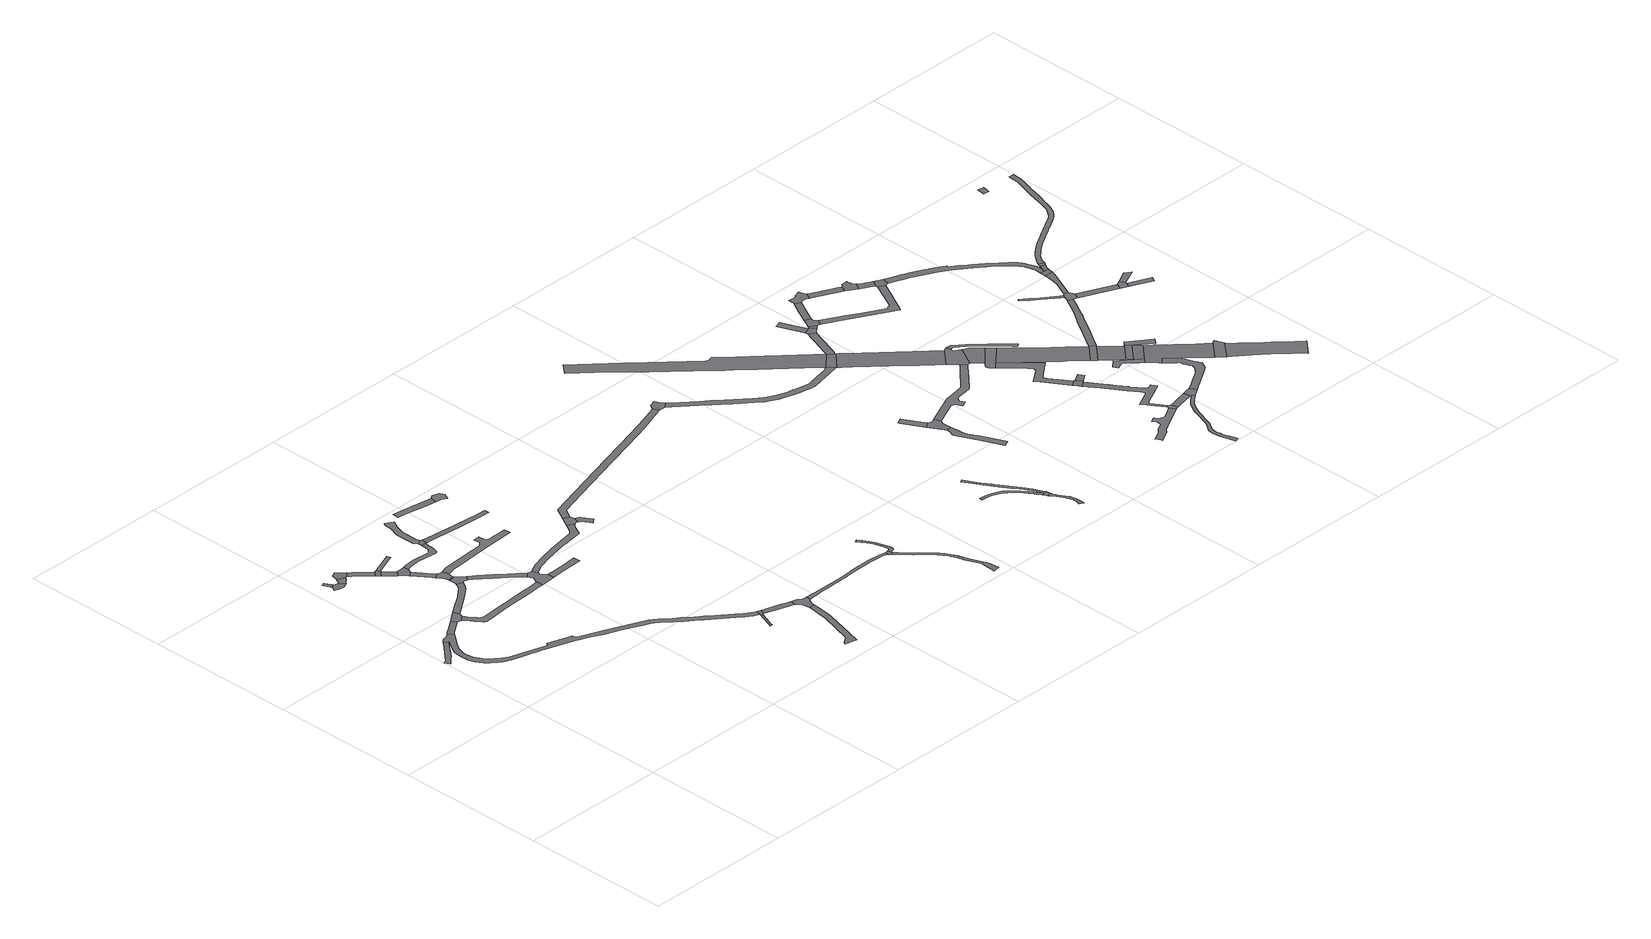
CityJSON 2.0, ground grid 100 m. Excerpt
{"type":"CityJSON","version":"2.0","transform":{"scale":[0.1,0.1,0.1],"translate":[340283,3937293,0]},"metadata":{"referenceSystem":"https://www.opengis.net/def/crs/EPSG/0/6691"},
"CityObjects":{
"road1":{"type":"Road","geometry":[{"type":"MultiSurface","lod":"1","boundaries":[[[0,1,2,3,4,5,6,7,8,9,10,11,12,13,14,15]]]}]},
"road2":{"type":"Road","geometry":[{"type":"MultiSurface","lod":"1","boundaries":[[[16,17,18,19,20,21,22,23,24,25]]]}]},
"road3":{"type":"Road","geometry":[{"type":"MultiSurface","lod":"1","boundaries":[[[26,27,28,29,30,31]]]}]},
"road4":{"type":"Road","geometry":[{"type":"MultiSurface","lod":"1","boundaries":[[[32,33,34,35,31,30,36,37,38,39,40,41,42,43,44,45]]]}]},
"road5":{"type":"Road","geometry":[{"type":"MultiSurface","lod":"1","boundaries":[[[46,47,48,49,50,51,52,21,20]]]}]},
"road6":{"type":"Road","attributes":{"RoadStructureAttribute.sectionType":"1"},"geometry":[{"type":"MultiSurface","lod":"1","boundaries":[[[53,54,55,56,57,58,59,60,61,32,45]]]}]},
"road7":{"type":"Road","geometry":[{"type":"MultiSurface","lod":"1","boundaries":[[[62,63,64,65,66,57,56,67,68,69]]]}]},
"road8":{"type":"Road","attributes":{"RoadStructureAttribute.sectionType":"1"},"geometry":[{"type":"MultiSurface","lod":"1","boundaries":[[[68,70,71,72,73,74,75,69]]]}]},
"road9":{"type":"Road","attributes":{"RoadStructureAttribute.sectionType":"1"},"geometry":[{"type":"MultiSurface","lod":"1","boundaries":[[[49,76,77,78,79,80,81,82,83,84,85,86,87,88,89,90,91,92,93,94,50]]]}]},
"road10":{"type":"Road","geometry":[{"type":"MultiSurface","lod":"1","boundaries":[[[95,73,72,96,97,98,99]]]}]},
"road11":{"type":"Road","attributes":{"RoadStructureAttribute.sectionType":"1"},"geometry":[{"type":"MultiSurface","lod":"1","boundaries":[[[100,101,102,103,97,96]]]}]},
"road12":{"type":"Road","attributes":{"RoadStructureAttribute.sectionType":"1"},"geometry":[{"type":"MultiSurface","lod":"1","boundaries":[[[104,105,106,107,108,109,110,111,112,113,114,115,116,48,47,117,118,119,120,121,122,123,124,125,126,127,128]]]}]},
"road13":{"type":"Road","attributes":{"RoadStructureAttribute.sectionType":"1"},"geometry":[{"type":"MultiSurface","lod":"1","boundaries":[[[129,130,131,132,133,134,135,136,137,138,139,140,141,142,143,144,145,146,147,148,149,150,151,152,153,154,155,156,157,158,159,160,161,162,163,164,165,166,167,168,169,170,171,172,173,174,175,176,177,178,179,180,181,182,183,184,185,186,187,188,189,190,191,192,193,194,195,196,197,198,199,200,201,202,203,204,205,206,207,208,209,210,211,212,213,214,215,216,217,218,219,220,221,222,223,16,25,224,225,226,227,228,229,0,15]]]}]},
"road14":{"type":"Road","geometry":[{"type":"MultiSurface","lod":"1","boundaries":[[[230,231,232,233,102,101,234,235,236]]]}]},
"road15":{"type":"Road","geometry":[{"type":"MultiSurface","lod":"1","boundaries":[[[98,237,238,239,240,99]]]}]},
"road16":{"type":"Road","attributes":{"RoadStructureAttribute.sectionType":"1"},"geometry":[{"type":"MultiSurface","lod":"1","boundaries":[[[241,242,243,244,245,230,236]]]}]},
"road17":{"type":"Road","geometry":[{"type":"MultiSurface","lod":"1","boundaries":[[[246,247,248,249,250,251,252,253,254,255,244,243]]]}]},
"road18":{"type":"Road","attributes":{"RoadStructureAttribute.sectionType":"1"},"geometry":[{"type":"MultiSurface","lod":"1","boundaries":[[[256,257,250,249]]]}]},
"road19":{"type":"Road","geometry":[{"type":"MultiSurface","lod":"1","boundaries":[[[258,259,257,256,260,261,262,263,85,84,264,265,266,267,268,269]]]}]},
"road20":{"type":"Road","attributes":{"RoadStructureAttribute.sectionType":"1"},"geometry":[{"type":"MultiSurface","lod":"1","boundaries":[[[270,271,272,273,274,275,276,277,278,279,280,281,282,283,284,285,286,287,232,231]]]}]},
"road21":{"type":"Road","attributes":{"RoadStructureAttribute.sectionType":"1"},"geometry":[{"type":"MultiSurface","lod":"1","boundaries":[[[288,289,290,291,292,269,268,293,294,295,296,297,298,299,300]]]}]},
"road22":{"type":"Road","geometry":[{"type":"MultiSurface","lod":"1","boundaries":[[[301,302,303,304,305,306,307,300,299,308,309,104,128]]]}]},
"road23":{"type":"Road","geometry":[{"type":"MultiSurface","lod":"1","boundaries":[[[310,311,312,313,314,315,280,279]]]}]},
"road24":{"type":"Road","attributes":{"RoadStructureAttribute.sectionType":"1"},"geometry":[{"type":"MultiSurface","lod":"1","boundaries":[[[316,317,318,319,320,321,322,315,314,323,324,325,326,327]]]}]},
"road25":{"type":"Road","geometry":[{"type":"MultiSurface","lod":"1","boundaries":[[[328,329,330,331,332,333,334,335,336,337,338,339,340,341,342,343,344,345,346,347,253,252]]]}]},
"road26":{"type":"Road","attributes":{"RoadStructureAttribute.sectionType":"1"},"geometry":[{"type":"MultiSurface","lod":"1","boundaries":[[[301,348,349,350,351,352,353,354,302]]]}]},
"road27":{"type":"Road","attributes":{"RoadStructureAttribute.sectionType":"1"},"geometry":[{"type":"MultiSurface","lod":"1","boundaries":[[[355,356,357,358,359,360,361,362,363,364,365]]]}]},
"road28":{"type":"Road","geometry":[{"type":"MultiSurface","lod":"1","boundaries":[[[364,366,367,368,369,175,174,370,365]]]}]},
"road29":{"type":"Road","attributes":{"RoadStructureAttribute.sectionType":"1"},"geometry":[{"type":"MultiSurface","lod":"1","boundaries":[[[371,372,373,374,375,376,377,378,379,312,311]]]}]},
"road30":{"type":"Road","attributes":{"RoadStructureAttribute.sectionType":"1"},"geometry":[{"type":"MultiSurface","lod":"1","boundaries":[[[380,381,382,383,384,385,386,387,388,389,390,391,392,393,394,395,396,397,398,306,305]]]}]},
"road31":{"type":"Road","attributes":{"RoadStructureAttribute.sectionType":"1"},"geometry":[{"type":"MultiSurface","lod":"1","boundaries":[[[399,400,401,402,403,404,405,406,407,408,409,410,411,412,413,414,415]]]}]},
"road32":{"type":"Road","attributes":{"RoadStructureAttribute.sectionType":"1"},"geometry":[{"type":"MultiSurface","lod":"1","boundaries":[[[416,417,418,419,420,421,422,423,424]]]}]},
"road33":{"type":"Road","attributes":{"RoadStructureAttribute.sectionType":"1"},"geometry":[{"type":"MultiSurface","lod":"1","boundaries":[[[425,426,427,428,429,430,431,432,433,434,435,368,367]]]}]},
"road34":{"type":"Road","geometry":[{"type":"MultiSurface","lod":"1","boundaries":[[[436,437,438,439,440,431,430,441,442,443,444,406,405,445,446,447,448,449]]]}]},
"road35":{"type":"Road","geometry":[{"type":"MultiSurface","lod":"1","boundaries":[[[423,450,451,452,453,454,455,456,424]]]}]},
"road36":{"type":"Road","geometry":[{"type":"MultiSurface","lod":"1","boundaries":[[[457,390,389,458,459,460,461,462,463]]]}]},
"road37":{"type":"Road","geometry":[{"type":"MultiSurface","lod":"1","boundaries":[[[464,465,466,467,468,469,470,461,460]]]}]},
"road38":{"type":"Road","attributes":{"RoadStructureAttribute.sectionType":"1"},"geometry":[{"type":"MultiSurface","lod":"1","boundaries":[[[471,472,473,474,475,476,477,478,479,480,481,482,483,484,485,486,487,488,489,490,491,492,436,449]]]}]},
"road39":{"type":"Road","geometry":[{"type":"MultiSurface","lod":"1","boundaries":[[[493,494,495,496,497,498,483,482]]]}]},
"road40":{"type":"Road","attributes":{"RoadStructureAttribute.sectionType":"1"},"geometry":[{"type":"MultiSurface","lod":"1","boundaries":[[[499,500,501,502,503,504,505,506,507,508,509,510,511,512,513,514,515,516,497,496]]]}]},
"road41":{"type":"Road","attributes":{"RoadStructureAttribute.sectionType":"1"},"geometry":[{"type":"MultiSurface","lod":"1","boundaries":[[[517,518,519,520,521,522,523,524,525,526,527,528,529,530,531,532,533,534,535,536,537,538,539,540,541,542,543,544,545,546,547,494,493]]]}]},
"road42":{"type":"Road","attributes":{"RoadStructureAttribute.sectionType":"1"},"geometry":[{"type":"MultiSurface","lod":"1","boundaries":[[[548,549,550,551,552,553,554,555,463,462,556,557,558,559,560,561,562]]]}]},
"road43":{"type":"Road","geometry":[{"type":"MultiSurface","lod":"1","boundaries":[[[563,564,565,566,567,548,562]]]}]},
"road44":{"type":"Road","attributes":{"RoadStructureAttribute.sectionType":"1"},"geometry":[{"type":"MultiSurface","lod":"1","boundaries":[[[568,569,570,571,572,573,574,575,576,577,578,579,580,581,582,583,584,585,586,587,588,589,590]]]}]},
"road45":{"type":"Road","attributes":{"RoadStructureAttribute.sectionType":"1"},"geometry":[{"type":"MultiSurface","lod":"1","boundaries":[[[591,592,593,594,595,596,597,598,599,600,601,602,603,604,605,606,607,608,609,590]]]}]},
"road46":{"type":"Road","geometry":[{"type":"MultiSurface","lod":"1","boundaries":[[[589,610,611,612,613,591,590]]]}]},
"road47":{"type":"Road","attributes":{"RoadStructureAttribute.sectionType":"1"},"geometry":[{"type":"MultiSurface","lod":"1","boundaries":[[[614,615,616,617,618,619,620,621,612,611,622,623,624,625,626,627,628,629,630,631]]]}]},
"road48":{"type":"Road","attributes":{"RoadStructureAttribute.sectionType":"1"},"geometry":[{"type":"MultiSurface","lod":"1","boundaries":[[[632,633,634,635,636,637,638,639,640,641,642,643,644,645,646,647,648,649,650,651,564,563,652,653,654,655,656,657,658,659,660,661,662,663,664,665,666,667,668,669,670,671,672,673,674,675]]]}]},
"road49":{"type":"Road","attributes":{"function":"2","RoadStructureAttribute.sectionType":"1"},"geometry":[{"type":"MultiSurface","lod":"1","boundaries":[[[676,677,678,679,680,681,682,683,684,685,686,687,688,689,690,691,692,693,694,695,696,697,698,699,700,701,702,703,704,705]]]}]},
"road50":{"type":"Road","attributes":{"RoadStructureAttribute.sectionType":"1"},"geometry":[{"type":"MultiSurface","lod":"1","boundaries":[[[706,707,708,709,710,711]]]}]},
"road51":{"type":"Road","geometry":[{"type":"MultiSurface","lod":"1","boundaries":[[[712,713,714,706,711,715,716,717,718,719,720]]]}]},
"road52":{"type":"Road","attributes":{"RoadStructureAttribute.sectionType":"1"},"geometry":[{"type":"MultiSurface","lod":"1","boundaries":[[[721,722,723,724,725,726,727,728,729,730,731,732,733,734,735,736,717,716]]]}]},
"road53":{"type":"Road","geometry":[{"type":"MultiSurface","lod":"1","boundaries":[[[675,674,737,738,739,740,676,705]]]}]},
"road54":{"type":"Road","attributes":{"RoadStructureAttribute.sectionType":"1"},"geometry":[{"type":"MultiSurface","lod":"1","boundaries":[[[719,741,742,743,744,745,746,747,748,749,750,751,752,753,754,755,756,757,758,759,720]]]}]},
"road55":{"type":"Road","attributes":{"RoadStructureAttribute.sectionType":"1"},"geometry":[{"type":"MultiSurface","lod":"1","boundaries":[[[739,760,761,762,763,764,765,766,767,768,769,770,740]]]}]},
"road56":{"type":"Road","attributes":{"function":"2","RoadStructureAttribute.sectionType":"1"},"geometry":[{"type":"MultiSurface","lod":"1","boundaries":[[[771,772,773,774,775,776,738,737,777,778,779,780,781,782,783,784,785,786,787,788]]]}]},
"road57":{"type":"Road","geometry":[{"type":"MultiSurface","lod":"1","boundaries":[[[789,790,791,792,793,794]]]}]},
"road58":{"type":"Road","geometry":[{"type":"MultiSurface","lod":"1","boundaries":[[[795,765,764,796,797,798,799,794,793]]]}]},
"road59":{"type":"Road","attributes":{"RoadStructureAttribute.sectionType":"1"},"geometry":[{"type":"MultiSurface","lod":"1","boundaries":[[[800,798,797,801,802]]]}]},
"road60":{"type":"Road","geometry":[{"type":"MultiSurface","lod":"1","boundaries":[[[803,804,805,806,807,808,809,810,811,812,813,814,815,816,817,818,819,820,821,822,823,824]]]}]},
"road61":{"type":"Road","geometry":[{"type":"MultiSurface","lod":"1","boundaries":[[[825,826,827,828,829,830,831,832,800,802,833,834,835]]]}]},
"road62":{"type":"Road","geometry":[{"type":"MultiSurface","lod":"1","boundaries":[[[836,837,788,787,838,839,840,841,842,753,752,843,844,845,846,847,848,849,850,851]]]}]},
"road63":{"type":"Road","attributes":{"RoadStructureAttribute.sectionType":"1"},"geometry":[{"type":"MultiSurface","lod":"1","boundaries":[[[852,853,854,855,831,830]]]}]},
"road64":{"type":"Road","attributes":{"RoadStructureAttribute.sectionType":"1"},"geometry":[{"type":"MultiSurface","lod":"1","boundaries":[[[856,857,858,859,860,861,862,863,864,865,866,867,868,869,870,871,872,873,874,875,876]]]}]},
"road65":{"type":"Road","attributes":{"function":"2","RoadStructureAttribute.sectionType":"1"},"geometry":[{"type":"MultiSurface","lod":"1","boundaries":[[[877,878,879,880,881,882,847,846]]]}]},
"road66":{"type":"Road","geometry":[{"type":"MultiSurface","lod":"1","boundaries":[[[883,884,885,867,866,886,887,888]]]}]},
"road67":{"type":"Road","geometry":[{"type":"MultiSurface","lod":"1","boundaries":[[[875,889,878,877,890,891,892,893,876]]]}]},
"road68":{"type":"Road","attributes":{"RoadStructureAttribute.sectionType":"1"},"geometry":[{"type":"MultiSurface","lod":"1","boundaries":[[[894,895,896,897,898,899,900,901,902,903,904,905,906,907,908,909,910,911,912,913,914,915,916,917,918,919,920,921,922,923,924,925,926,927,928,929,930,931,932,933,934]]]}]},
"road69":{"type":"Road","geometry":[{"type":"MultiSurface","lod":"1","boundaries":[[[823,935,936,937,938,939,940,941,942,824]]]}]},
"road70":{"type":"Road","geometry":[{"type":"MultiSurface","lod":"1","boundaries":[[[883,943,944,884]]]}]},
"road71":{"type":"Road","attributes":{"RoadStructureAttribute.sectionType":"1"},"geometry":[{"type":"MultiSurface","lod":"1","boundaries":[[[887,945,946,947,948,949,950,951,952,953,954,955,956,957,940,939,958,959,960,961,962,963,964,965,966,967,968,969,970,971,972,973,974,975,976,888]]]}]},
"road72":{"type":"Road","geometry":[{"type":"MultiSurface","lod":"1","boundaries":[[[977,978,979,980,981,982,983,984,985,986,854,853,987,988,989,990,991,992,993,994,995,996,997]]]}]},
"road73":{"type":"Road","attributes":{"RoadStructureAttribute.sectionType":"1"},"geometry":[{"type":"MultiSurface","lod":"1","boundaries":[[[998,999,1000,1001,1002,1003,1004,1005,1006,1007,1008,1009,1010,1011,1012,1013,1014,1015,836,851]]]}]},
"road74":{"type":"Road","attributes":{"RoadStructureAttribute.sectionType":"1"},"geometry":[{"type":"MultiSurface","lod":"1","boundaries":[[[936,1016,1017,1018,1019,1020,937]]]}]},
"road75":{"type":"Road","attributes":{"RoadStructureAttribute.sectionType":"1"},"geometry":[{"type":"MultiSurface","lod":"1","boundaries":[[[834,1021,1022,1023,1024,1025,1026,1027,1028,1029,1030,1031,835]]]}]},
"road76":{"type":"Road","attributes":{"function":"2","RoadStructureAttribute.sectionType":"1"},"geometry":[{"type":"MultiSurface","lod":"1","boundaries":[[[875,1032,1033,1034,1035,1036,1037,1038,1039,1040,1041,1042,1043,1044,1045,1046,1047,889]]]}]},
"road77":{"type":"Road","attributes":{"RoadStructureAttribute.sectionType":"1"},"geometry":[{"type":"MultiSurface","lod":"1","boundaries":[[[1048,1049,1050,994,993,1051,1052,1053,1054,1055]]]}]},
"road78":{"type":"Road","geometry":[{"type":"MultiSurface","lod":"1","boundaries":[[[913,1056,1057,1058,1059,1060,1061,1018,1017,1062,1063,914]]]}]},
"road79":{"type":"Road","geometry":[{"type":"MultiSurface","lod":"1","boundaries":[[[1054,1064,1065,1066,1067,1068,1069,1070,1071,1072,1073,1074,1075,1055]]]}]},
"road80":{"type":"Road","geometry":[{"type":"MultiSurface","lod":"1","boundaries":[[[1076,1040,1039,1077,1078,1079]]]}]},
"road81":{"type":"Road","attributes":{"RoadStructureAttribute.sectionType":"1"},"geometry":[{"type":"MultiSurface","lod":"1","boundaries":[[[1080,1081,1082,1083,1084,1085,1086,1087,1088,1089,1090]]]}]},
"road82":{"type":"Road","attributes":{"RoadStructureAttribute.sectionType":"1"},"geometry":[{"type":"MultiSurface","lod":"1","boundaries":[[[1065,1091,1092,1093,1094,1095,1096,1066]]]}]},
"road83":{"type":"Road","attributes":{"function":"2","RoadStructureAttribute.sectionType":"1"},"geometry":[{"type":"MultiSurface","lod":"1","boundaries":[[[1097,1098,1099,1078,1077,1100,1101]]]}]},
"road84":{"type":"Road","geometry":[{"type":"MultiSurface","lod":"1","boundaries":[[[1102,1103,1104,1105,1106,1107,1108,1109,1110,1111,1112,1113,1114,1115,1060,1059,1116,1117,1118,1119,1120,1121,1122,1123,1124,1125,1126,1127,1128,1129,1130,1131,1132,1133,1134]]]}]},
"road85":{"type":"Road","geometry":[{"type":"MultiSurface","lod":"1","boundaries":[[[1135,1136,1094,1093,1026,1025,1137,1138]]]}]},
"road86":{"type":"Road","geometry":[{"type":"MultiSurface","lod":"1","boundaries":[[[1139,1140,1141,1142,1097,1101]]]}]},
"road87":{"type":"Road","attributes":{"RoadStructureAttribute.sectionType":"1"},"geometry":[{"type":"MultiSurface","lod":"1","boundaries":[[[1143,1144,1140,1139,1145,1146,1090]]]}]},
"road88":{"type":"Road","geometry":[{"type":"MultiSurface","lod":"1","boundaries":[[[1147,1148,1149,1150,1151,1152,1153,1154,1155,1142,1141]]]}]},
"road89":{"type":"Road","attributes":{"function":"2","RoadStructureAttribute.sectionType":"1"},"geometry":[{"type":"MultiSurface","lod":"1","boundaries":[[[1133,1156,1157,1158,1159,1160,1161,1162,1163,1164,1165,1166,1167,1168,1169,1143,1090,1089,1170,1171,1134]]]}]},
"road90":{"type":"Road","attributes":{"RoadStructureAttribute.sectionType":"1"},"geometry":[{"type":"MultiSurface","lod":"1","boundaries":[[[1172,1173,1174,1175,1176,1177,1178,1179,1180,1076,1079,1181,1182,1183,1184,1185,1186,1187,1188,1189,1190]]]}]},
"road91":{"type":"Road","geometry":[{"type":"MultiSurface","lod":"1","boundaries":[[[1191,1192,1164,1163,1193,1194,1195,1196,1197]]]}]},
"road92":{"type":"Road","attributes":{"RoadStructureAttribute.sectionType":"1"},"geometry":[{"type":"MultiSurface","lod":"1","boundaries":[[[1198,1199,1200,1201,1202,1203,1204,1205,1206,1207]]]}]},
"road93":{"type":"Road","attributes":{"RoadStructureAttribute.sectionType":"1"},"geometry":[{"type":"MultiSurface","lod":"1","boundaries":[[[1208,1209,1210,1211,1212,1213,1214,1215,1216,1217,1218,1219,1220,1221,1222,1223,1224,1225,1226,1227,1228,1229,1230,1231,1138,1137,1232,1233,1234,1235,1236,1237,1238,1239,1240,1241,1242,1243,1244,1245,1246,1247,1248,1249,1250,1251,1252,1253,1254,1255]]]}]},
"road94":{"type":"Road","geometry":[{"type":"MultiSurface","lod":"1","boundaries":[[[1206,1256,1257,1258,1259,1190,1189,1260,1261,1262,1263,1264,1265,1266,1267,1268,1207]]]}]},
"road95":{"type":"Road","attributes":{"function":"2","RoadStructureAttribute.sectionType":"1"},"geometry":[{"type":"MultiSurface","lod":"1","boundaries":[[[1269,1270,1271,1272,1273,1274,1275,1276,1277,1278,1279,1280,1281,1282,1283,1284,1285,1286,1194,1193]]]}]},
"road96":{"type":"Road","attributes":{"RoadStructureAttribute.sectionType":"1"},"geometry":[{"type":"MultiSurface","lod":"1","boundaries":[[[1287,1288,1289,1290,1291,1265,1264,1292,1293,1294,1295,1296,1297]]]}]},
"road97":{"type":"Road","attributes":{"RoadStructureAttribute.sectionType":"1"},"geometry":[{"type":"MultiSurface","lod":"1","boundaries":[[[1298,1263,1262,1299,1300,1301,1302]]]}]},
"road98":{"type":"Road","geometry":[{"type":"MultiSurface","lod":"1","boundaries":[[[1296,1303,1255,1254,1304,1297]]]}]},
"road99":{"type":"Road","attributes":{"RoadStructureAttribute.sectionType":"1"},"geometry":[{"type":"MultiSurface","lod":"1","boundaries":[[[1305,1306,1307,1308,1309,1310,1255,1303]]]}]},
"road100":{"type":"Road","geometry":[{"type":"MultiSurface","lod":"1","boundaries":[[[1311,1312,1313,1308,1307,1314,1315]]]}]},
"road101":{"type":"Road","geometry":[{"type":"MultiSurface","lod":"1","boundaries":[[[1316,1317,1318,1302,1301,1319]]]}]},
"road102":{"type":"Road","attributes":{"RoadStructureAttribute.sectionType":"1"},"geometry":[{"type":"MultiSurface","lod":"1","boundaries":[[[1319,1320,1321,1316]]]}]},
"road103":{"type":"Road","attributes":{"RoadStructureAttribute.sectionType":"1"},"geometry":[{"type":"MultiSurface","lod":"1","boundaries":[[[1322,1323,1318,1317]]]}]},
"road104":{"type":"Road","attributes":{"RoadStructureAttribute.sectionType":"1"},"geometry":[{"type":"MultiSurface","lod":"1","boundaries":[[[1324,1325,1326,1327,1328,1329,1330,1331,1332,1333,1334,1335,1336,1337,1338,1339,1340,1341,1342,1343,1344,1345,1346,1347,1348,1349,1350,1351,1312,1311,1352,1353,1354,1355,1356,1357,1358,1359,1360,1361,1362,1363,1364,1365,1366,1367,1368,1369,1370,1371,1372,1373,1374,1375,1376,1377,1378,1379,1380]]]}]},
"road105":{"type":"Road","geometry":[{"type":"MultiSurface","lod":"1","boundaries":[[[1381,1382,1383,1384]]]}]}
},
"vertices":[
[155,1824,0],[126,1790,0],[80,1740,0],[62,1720,0],[59,1717,0],[57,1715,0],[24,1680,0],[5,1671,0],[23,1638,0],[44,1657,0],[59,1671,0],[61,1673,0],[81,1691,0],[101,1712,0],[149,1770,0],[176,1802,0],
[264,1840,0],[275,1851,0],[285,1858,0],[307,1874,0],[369,1917,0],[346,1950,0],[286,1908,0],[285,1907,0],[249,1882,0],[237,1872,0],
[149,2716,0],[130,2755,0],[107,2745,0],[127,2702,0],[133,2690,0],[155,2707,0],
[186,2693,0],[168,2696,0],[164,2698,0],[159,2701,0],[133,2688,0],[132,2687,0],[131,2687,0],[119,2660,0],[143,2649,0],[168,2643,0],[180,2643,0],[181,2643,0],[198,2648,0],[211,2658,0],
[388,1914,0],[397,1913,0],[431,1940,0],[440,1966,0],[421,2004,0],[373,1969,0],[362,1961,0],
[215,2660,0],[228,2673,0],[239,2683,0],[263,2709,0],[208,2729,0],[207,2727,0],[201,2711,0],[199,2707,0],[190,2695,0],
[268,2767,0],[251,2785,0],[250,2787,0],[218,2767,0],[219,2760,0],[268,2711,0],[273,2710,0],[300,2739,0],
[294,2690,0],[374,2610,0],[389,2595,0],[419,2626,0],[403,2640,0],[324,2716,0],
[488,2002,0],[583,2068,0],[588,2071,0],[629,2103,0],[631,2104,0],[654,2125,0],[673,2147,0],[684,2168,0],[695,2183,0],[652,2197,0],[647,2184,0],[640,2170,0],[625,2153,0],[606,2136,0],[605,2135,0],[565,2103,0],[548,2092,0],[486,2050,0],[465,2035,0],
[424,2626,0],[413,2571,0],[447,2604,0],[447,2608,0],[438,2632,0],
[417,2567,0],[482,2504,0],[512,2535,0],[452,2596,0],
[989,1878,0],[952,1875,0],[897,1871,0],[873,1869,0],[801,1865,0],[724,1859,0],[714,1858,0],[674,1856,0],[565,1847,0],[521,1844,0],[492,1853,0],[480,1869,0],[448,1914,0],[413,1890,0],[444,1846,0],[470,1808,0],[478,1803,0],[492,1798,0],[568,1804,0],[677,1814,0],[727,1817,0],[876,1826,0],[955,1832,0],[976,1833,0],[992,1834,0],
[188,1811,0],[189,1810,0],[163,1773,0],[135,1727,0],[125,1702,0],[120,1678,0],[118,1641,0],[121,1598,0],[128,1571,0],[137,1549,0],[148,1528,0],[164,1506,0],[188,1481,0],[206,1466,0],[221,1452,0],[240,1440,0],[247,1436,0],[273,1424,0],[274,1424,0],[296,1413,0],[395,1383,0],[485,1358,0],[541,1343,0],[552,1340,0],[692,1292,0],[728,1277,0],[761,1262,0],[785,1252,0],[862,1215,0],[973,1170,0],[1056,1134,0],[1083,1122,0],[1129,1100,0],[1147,1088,0],[1172,1070,0],[1235,1017,0],[1270,986,0],[1281,977,0],[1327,938,0],[1368,903,0],[1457,836,0],[1516,789,0],[1556,758,0],[1598,730,0],[1621,718,0],[1633,713,0],[1646,749,0],[1636,753,0],[1617,763,0],[1579,788,0],[1540,819,0],[1481,865,0],[1416,918,0],[1399,932,0],[1356,967,0],[1317,1000,0],[1297,1017,0],[1258,1047,0],[1196,1099,0],[1169,1119,0],[1148,1133,0],[1099,1157,0],[988,1205,0],[876,1250,0],[759,1297,0],[748,1301,0],[729,1310,0],[725,1314,0],[723,1318,0],[722,1331,0],[719,1335,0],[709,1339,0],[561,1385,0],[554,1370,0],[531,1377,0],[405,1416,0],[331,1439,0],[309,1446,0],[291,1455,0],[282,1461,0],[275,1465,0],[274,1466,0],[238,1493,0],[224,1504,0],[211,1518,0],[200,1529,0],[190,1546,0],[168,1583,0],[164,1596,0],[155,1643,0],[157,1665,0],[162,1689,0],[173,1716,0],[204,1762,0],[222,1785,0],[217,1855,0],[210,1852,0],[199,1849,0],[183,1847,0],[174,1844,0],[169,1840,0],
[562,2478,0],[575,2506,0],[570,2541,0],[516,2534,0],[489,2498,0],[507,2480,0],[530,2452,0],
[466,2616,0],[593,2667,0],[584,2690,0],[457,2639,0],
[533,2448,0],[607,2347,0],[619,2331,0],[652,2355,0],[639,2371,0],
[630,2315,0],[641,2295,0],[649,2278,0],[654,2259,0],[693,2267,0],[698,2298,0],[701,2301,0],[688,2344,0],[676,2345,0],[663,2348,0],
[655,2253,0],[695,2261,0],
[721,2237,0],[701,2254,0],[656,2245,0],[657,2229,0],[655,2214,0],[652,2199,0],[702,2188,0],[708,2189,0],[714,2188,0],[721,2186,0],[729,2182,0],[753,2212,0],
[597,2512,0],[659,2521,0],[673,2521,0],[785,2511,0],[811,2509,0],[819,2514,0],[825,2528,0],[834,2561,0],[838,2612,0],[840,2621,0],[808,2623,0],[804,2569,0],[802,2564,0],[782,2543,0],[778,2541,0],[675,2551,0],[658,2551,0],[593,2544,0],
[979,2024,0],[899,2090,0],[890,2097,0],[874,2112,0],[802,2173,0],[778,2144,0],[795,2130,0],[844,2088,0],[845,2087,0],[875,2061,0],[953,1996,0],[990,1956,0],[1019,1982,0],
[1094,1841,0],[1091,1887,0],[1063,1929,0],[1068,1940,0],[1069,1941,0],[1050,1975,0],[1019,1981,0],[1010,1923,0],[990,1881,0],
[843,2623,0],[849,2623,0],[853,2662,0],[847,2666,0],[846,2667,0],[810,2651,0],
[823,2935,0],[816,2923,0],[815,2873,0],[789,2811,0],[787,2805,0],[790,2708,0],[790,2676,0],[835,2692,0],[832,2797,0],[855,2863,0],[878,2911,0],[828,2942,0],
[748,2316,0],[759,2317,0],[790,2320,0],[890,2328,0],[977,2336,0],[1144,2346,0],[1152,2347,0],[1261,2353,0],[1258,2398,0],[1209,2395,0],[1141,2391,0],[1127,2391,0],[1103,2409,0],[1100,2450,0],[1062,2446,0],[1065,2406,0],[1043,2385,0],[974,2381,0],[754,2362,0],[739,2360,0],
[1100,1842,0],[1152,1845,0],[1323,1856,0],[1320,1899,0],[1267,1896,0],[1242,1894,0],[1150,1888,0],
[1619,666,0],[1598,612,0],[1597,608,0],[1590,587,0],[1596,585,0],[1602,583,0],[1608,604,0],[1614,618,0],[1644,697,0],[1647,703,0],[1635,706,0],
[1651,705,0],[1656,705,0],[1669,741,0],[1658,744,0],[1635,710,0],
[886,2623,0],[1106,2601,0],[1274,2588,0],[1327,2586,0],[1329,2621,0],[1276,2623,0],[1109,2636,0],[1044,2642,0],[890,2658,0],
[1125,1974,0],[1222,2003,0],[1315,2023,0],[1369,2034,0],[1397,2039,0],[1530,2059,0],[1552,2099,0],[1564,2126,0],[1575,2137,0],[1587,2146,0],[1542,2171,0],[1512,2118,0],[1506,2109,0],[1496,2102,0],[1487,2097,0],[1400,2080,0],[1307,2062,0],[1212,2041,0],[1109,2011,0],
[1825,122,0],[1868,276,0],[1885,336,0],[1905,407,0],[1912,447,0],[1921,514,0],[1924,557,0],[1886,557,0],[1883,518,0],[1873,452,0],[1867,415,0],[1831,286,0],[1804,192,0],[1801,187,0],[1770,166,0],[1757,155,0],[1750,143,0],
[993,2964,0],[990,2964,0],[932,2971,0],[928,2925,0],[977,2921,0],[1013,2915,0],[1121,2897,0],[1198,2885,0],[1205,2929,0],
[1687,694,0],[1748,674,0],[1797,658,0],[1811,653,0],[1828,647,0],[1849,639,0],[1860,678,0],[1840,683,0],[1809,694,0],[1801,697,0],[1699,730,0],
[1953,646,0],[1935,647,0],[1924,649,0],[1898,666,0],[1877,673,0],[1865,625,0],[1876,611,0],[1883,595,0],[1884,579,0],[1926,579,0],[1931,593,0],[1936,602,0],[1942,610,0],[1951,615,0],
[1215,2882,0],[1237,2878,0],[1271,2862,0],[1291,2902,0],[1276,2929,0],[1278,2934,0],[1232,2947,0],
[1568,2217,0],[1598,2151,0],[1607,2150,0],[1613,2148,0],[1626,2189,0],[1618,2217,0],[1579,2238,0],
[1614,2148,0],[1623,2141,0],[1633,2131,0],[1666,2077,0],[1699,2105,0],[1658,2170,0],[1650,2176,0],
[2062,623,0],[2109,624,0],[2243,627,0],[2267,627,0],[2277,628,0],[2291,629,0],[2342,633,0],[2478,635,0],[2565,631,0],[2579,629,0],[2591,624,0],[2607,614,0],[2605,644,0],[2585,648,0],[2566,651,0],[2478,655,0],[2341,653,0],[2289,649,0],[2266,647,0],[2243,647,0],[2061,643,0],[2007,644,0],
[2620,602,0],[2634,617,0],[2633,620,0],[2635,623,0],[2629,647,0],[2625,646,0],
[2661,631,0],[2666,636,0],[2671,648,0],[2671,661,0],[2664,695,0],[2642,763,0],[2626,796,0],[2609,829,0],[2588,858,0],[2572,847,0],[2592,818,0],[2608,788,0],[2624,755,0],[2645,690,0],[2651,661,0],[2650,657,0],[2647,652,0],[2641,650,0],
[2640,582,0],[2703,509,0],[2762,452,0],[2798,409,0],[2800,406,0],[2819,380,0],[2835,352,0],[2841,341,0],[2854,314,0],[2863,278,0],[2868,262,0],[2872,249,0],[2897,193,0],[2909,165,0],[2910,151,0],[2902,57,0],[2949,64,0],[2940,129,0],[2936,152,0],[2929,170,0],[2891,256,0],[2887,268,0],[2873,321,0],[2853,362,0],[2836,391,0],[2816,419,0],[2808,428,0],[2803,434,0],[2776,466,0],[2717,523,0],[2654,595,0],
[2774,2666,0],[2649,2621,0],[2591,2603,0],[2380,2541,0],[2200,2488,0],[1824,2378,0],[1623,2318,0],[1597,2271,0],[1653,2280,0],[1837,2335,0],[2213,2445,0],[2398,2499,0],[2602,2559,0],[2655,2580,0],[2792,2625,0],
[2834,2625,0],[2869,2654,0],[2848,2673,0],[2835,2713,0],[2791,2698,0],
[3674,452,0],[3649,494,0],[3617,536,0],[3595,560,0],[3565,589,0],[3544,606,0],[3506,626,0],[3476,637,0],[3445,641,0],[3397,647,0],[3395,627,0],[3443,622,0],[3471,617,0],[3498,607,0],[3533,590,0],[3552,574,0],[3581,546,0],[3602,523,0],[3632,483,0],[3641,469,0],[3657,442,0],[3675,410,0],[3696,421,0],
[3712,427,0],[3706,444,0],[3682,498,0],[3648,558,0],[3621,599,0],[3592,644,0],[3560,694,0],[3554,704,0],[3519,760,0],[3499,795,0],[3466,856,0],[3447,848,0],[3482,785,0],[3502,750,0],[3537,693,0],[3575,633,0],[3604,588,0],[3631,547,0],[3665,489,0],
[3686,390,0],[3690,383,0],[3719,399,0],[3715,420,0],
[3781,218,0],[3780,239,0],[3777,260,0],[3771,288,0],[3758,314,0],[3735,351,0],[3729,361,0],[3725,370,0],[3696,372,0],[3719,340,0],[3740,304,0],[3752,282,0],[3758,256,0],[3760,237,0],[3761,220,0],[3756,205,0],[3750,193,0],[3779,178,0],
[3769,2239,0],[3757,2234,0],[3704,2221,0],[3690,2219,0],[3594,2198,0],[3586,2198,0],[3579,2199,0],[3489,2216,0],[3484,2217,0],[3444,2226,0],[3400,2240,0],[3364,2252,0],[3350,2258,0],[3325,2272,0],[3304,2285,0],[3255,2322,0],[3129,2431,0],[3069,2482,0],[3020,2524,0],[2892,2632,0],[2862,2599,0],[2982,2497,0],[3040,2448,0],[3122,2378,0],[3132,2369,0],[3198,2312,0],[3227,2288,0],[3278,2248,0],[3302,2234,0],[3330,2217,0],[3348,2210,0],[3386,2197,0],[3432,2183,0],[3480,2172,0],[3549,2159,0],[3569,2155,0],[3584,2153,0],[3600,2154,0],[3714,2178,0],[3745,2185,0],[3768,2190,0],[3813,2201,0],[3820,2203,0],[3780,2248,0],
[3882,2342,0],[3831,2392,0],[3699,2514,0],[3631,2579,0],[3624,2585,0],[3588,2619,0],[3562,2643,0],[3504,2696,0],[3400,2794,0],[3397,2794,0],[3367,2786,0],[3363,2787,0],[3353,2795,0],[3283,2860,0],[3274,2869,0],[3109,3023,0],[3009,3118,0],[2879,3240,0],[2753,3359,0],[2692,3290,0],[2816,3173,0],[2945,3051,0],[3043,2950,0],[3211,2785,0],[3224,2772,0],[3357,2645,0],[3392,2612,0],[3492,2520,0],[3690,2333,0],[3780,2249,0],
[3761,1418,0],[3692,1546,0],[3685,1559,0],[3645,1538,0],[3651,1526,0],[3725,1390,0],
[3794,1406,0],[3787,1406,0],[3765,1414,0],[3782,1294,0],[3787,1286,0],[3825,1289,0],[3821,1350,0],[3835,1376,0],[3816,1417,0],
[3788,1271,0],[3784,1252,0],[3777,1236,0],[3774,1225,0],[3776,1214,0],[3842,1066,0],[3903,930,0],[3944,948,0],[3893,1059,0],[3865,1119,0],[3863,1123,0],[3840,1172,0],[3833,1188,0],[3829,1211,0],[3829,1228,0],[3828,1243,0],
[3824,2202,0],[3924,2304,0],[3922,2310,0],[3884,2341,0],
[3990,1447,0],[4015,1437,0],[4034,1396,0],[4075,1414,0],[4059,1447,0],[4073,1472,0],[4094,1478,0],[4186,1493,0],[4203,1507,0],[4319,1626,0],[4348,1656,0],[4367,1674,0],[4335,1706,0],[4287,1658,0],[4175,1545,0],[4167,1539,0],[4087,1522,0],[4025,1513,0],[4014,1508,0],
[3929,2324,0],[3943,2355,0],[3980,2463,0],[4001,2527,0],[4006,2537,0],[3965,2568,0],[3962,2559,0],[3958,2552,0],[3954,2542,0],[3933,2479,0],[3896,2373,0],
[4373,1884,0],[4320,1936,0],[4178,2067,0],[4040,2200,0],[3983,2253,0],[3941,2292,0],[3845,2183,0],[3876,2155,0],[3883,2149,0],[3891,2141,0],[4047,1996,0],[4065,1979,0],[4172,1871,0],[4203,1844,0],[4213,1834,0],[4234,1815,0],[4282,1770,0],[4380,1877,0],
[3992,2638,0],[3939,2769,0],[3895,2754,0],[3941,2638,0],[3962,2586,0],[4006,2604,0],
[3963,2585,0],[4012,2546,0],[4041,2568,0],[4012,2604,0],[4010,2603,0],
[4019,2617,0],[4061,2584,0],[4070,2590,0],
[4813,506,0],[4759,476,0],[4736,482,0],[4728,484,0],[4708,514,0],[4672,495,0],[4689,468,0],[4682,436,0],[4633,409,0],[4616,387,0],[4551,353,0],[4569,318,0],[4571,313,0],[4646,352,0],[4663,374,0],[4699,394,0],[4708,399,0],[4771,434,0],[4823,461,0],[4833,467,0],[4864,484,0],[4844,524,0],
[4104,2628,0],[4095,2636,0],[4095,2637,0],[4092,2641,0],[4091,2649,0],[4092,2662,0],[4054,2682,0],[4030,2637,0],[4080,2589,0],[4088,2587,0],[4110,2625,0],
[4409,1889,0],[4401,1886,0],[4295,1758,0],[4315,1738,0],[4324,1727,0],[4334,1715,0],[4336,1711,0],[4368,1675,0],[4373,1678,0],[4379,1679,0],[4385,1678,0],[4463,1814,0],[4416,1841,0],[4414,1844,0],[4415,1852,0],[4420,1859,0],
[4133,2744,0],[4177,2823,0],[4139,2843,0],[4095,2764,0],
[4506,1482,0],[4584,1398,0],[4595,1385,0],[4600,1376,0],[4601,1363,0],[4597,1354,0],[4586,1343,0],[4505,1282,0],[4528,1248,0],[4542,1224,0],[4629,1092,0],[4666,1116,0],[4580,1248,0],[4573,1261,0],[4572,1268,0],[4575,1276,0],[4695,1369,0],[4617,1447,0],[4543,1521,0],[4495,1573,0],[4456,1537,0],
[4449,1620,0],[4566,1729,0],[4545,1752,0],[4508,1788,0],[4499,1795,0],[4480,1805,0],
[4707,1077,0],[4679,1115,0],[4672,1115,0],[4638,1077,0],[4659,1044,0],[4697,1069,0],
[4611,1682,0],[4427,1590,0],[4424,1582,0],[4424,1574,0],[4430,1565,0],
[4885,11,0],[4876,44,0],[4856,108,0],[4853,128,0],[4850,145,0],[4850,159,0],[4854,179,0],[4857,189,0],[4878,227,0],[4888,242,0],[4897,264,0],[4930,359,0],[4936,379,0],[4943,394,0],[4951,410,0],[4963,430,0],[4978,450,0],[4996,468,0],[5023,490,0],[5043,506,0],[5031,521,0],[5010,506,0],[4982,483,0],[4963,463,0],[4946,441,0],[4933,420,0],[4925,403,0],[4919,390,0],[4918,386,0],[4911,365,0],[4879,268,0],[4871,252,0],[4860,234,0],[4835,201,0],[4829,186,0],[4825,161,0],[4825,144,0],[4828,125,0],[4831,102,0],[4850,37,0],[4857,4,0],
[4874,488,0],[4886,491,0],[4875,535,0],[4865,538,0],[4857,545,0],[4841,539,0],[4846,529,0],[4846,526,0],
[4755,1112,0],[4735,1147,0],
[4721,952,0],[4766,884,0],[4809,819,0],[4812,814,0],[4851,756,0],[4861,741,0],[4863,734,0],[4862,728,0],[4857,723,0],[4832,710,0],[4755,672,0],[4780,635,0],[4792,615,0],[4830,590,0],[4801,638,0],[4798,643,0],[4800,648,0],[4805,651,0],[4808,653,0],[4968,732,0],[4946,768,0],[4925,759,0],[4918,758,0],[4913,759,0],[4906,762,0],[4897,772,0],[4872,807,0],[4846,844,0],[4844,847,0],[4804,909,0],[4780,944,0],[4759,978,0],
[4205,2900,0],[4204,2895,0],[4201,2891,0],[4193,2888,0],[4176,2889,0],[4152,2890,0],[4144,2891,0],[4141,2861,0],[4145,2858,0],[4145,2855,0],[4184,2828,0],[4191,2832,0],[4200,2833,0],[4211,2832,0],[4214,2832,0],[4223,2830,0],[4243,2821,0],[4262,2864,0],[4259,2868,0],[4251,2896,0],[4247,2911,0],
[4431,1863,0],[4440,1863,0],[4448,1861,0],[4473,1840,0],[4504,1816,0],[4595,1728,0],[4690,1623,0],[4709,1603,0],[4728,1620,0],[4713,1636,0],[4657,1693,0],[4609,1742,0],[4517,1831,0],[4486,1856,0],[4459,1880,0],[4447,1889,0],[4431,1893,0],[4416,1892,0],
[4903,496,0],[5018,523,0],[5014,568,0],[4926,547,0],[4889,538,0],
[4229,2511,0],[4306,2470,0],[4516,2357,0],[4524,2371,0],[4644,2597,0],[4602,2621,0],[4509,2436,0],[4486,2428,0],[4476,2424,0],[4330,2503,0],[4259,2542,0],
[4510,1559,0],[4608,1465,0],[4702,1375,0],[4775,1307,0],[4792,1290,0],[4874,1214,0],[4880,1209,0],[4890,1199,0],[4990,1306,0],[4973,1319,0],[4963,1329,0],[4894,1398,0],[4834,1455,0],[4805,1482,0],[4714,1574,0],[4622,1670,0],
[4441,2780,0],[4405,2796,0],[4282,2852,0],[4262,2812,0],[4387,2755,0],[4415,2740,0],[4437,2728,0],[4460,2772,0],
[5051,512,0],[5057,516,0],[5071,525,0],[5097,542,0],[5072,581,0],[5047,575,0],[5028,523,0],[5030,523,0],
[4476,2708,0],[4512,2687,0],[4538,2733,0],[4532,2740,0],[4525,2750,0],[4522,2765,0],[4520,2778,0],[4519,2789,0],[4474,2784,0],[4472,2777,0],[4469,2773,0],[4465,2771,0],
[4992,1307,0],[4922,1169,0],[5021,1274,0],[5027,1283,0],
[5109,993,0],[5011,1074,0],[4979,1101,0],[4929,1057,0],[4949,1027,0],[4986,1043,0],[4992,1044,0],[4997,1043,0],[5068,978,0],[5092,957,0],[5118,986,0],
[4545,2668,0],[4598,2637,0],[4600,2636,0],[4625,2679,0],[4612,2687,0],[4570,2711,0],
[5137,1163,0],[5113,1184,0],[5045,1250,0],[4986,1110,0],[5041,1059,0],
[5219,820,0],[5229,812,0],[5234,802,0],[5236,795,0],[5238,787,0],[5259,731,0],[5251,710,0],[5240,694,0],[5227,680,0],[5219,672,0],[5131,616,0],[5112,605,0],[5102,599,0],[5079,584,0],[5124,559,0],[5155,578,0],[5221,619,0],[5268,648,0],[5283,658,0],[5291,665,0],[5299,670,0],[5320,714,0],[5320,721,0],[5319,725,0],[5309,738,0],[5301,756,0],[5295,770,0],[5286,796,0],[5279,816,0],[5269,833,0],[5261,845,0],[5192,913,0],[5160,883,0],
[4666,2657,0],[4639,2671,0],[4666,2604,0],[4682,2652,0],
[5073,1029,0],[5169,1134,0],[5171,1136,0],[5141,1166,0],
[5215,1090,0],[5192,1112,0],[5099,1006,0],[5111,993,0],
[5174,1136,0],[5184,1131,0],[5216,1104,0],[5281,1054,0],[5283,1053,0],[5285,1055,0],[5311,1088,0],[5244,1139,0],[5168,1193,0],
[5192,914,0],[5192,916,0],[5193,914,0],[5214,894,0],[5277,832,0],[5376,737,0],[5380,733,0],[5412,704,0],[5513,816,0],[5441,879,0],[5345,968,0],[5291,1020,0],[5283,1027,0],[5262,1047,0],[5093,955,0],[5150,893,0],
[5217,1665,0],[5173,1591,0],[5138,1541,0],[5134,1535,0],[5091,1462,0],[5076,1440,0],[5064,1421,0],[5031,1369,0],[4995,1311,0],[5069,1344,0],[5103,1397,0],[5129,1438,0],[5172,1512,0],[5209,1569,0],[5215,1581,0],[5250,1647,0],[5253,1652,0],[5287,1717,0],[5257,1734,0],
[5526,823,0],[5517,816,0],[5463,658,0],[5559,768,0],[5560,769,0],[5562,769,0],[5538,828,0],
[5261,1795,0],[5169,1865,0],[5120,1905,0],[5069,1946,0],[5056,1931,0],[5108,1889,0],[5157,1849,0],[5249,1780,0],[5268,1765,0],[5278,1785,0],
[5394,2090,0],[5393,2108,0],[5387,2132,0],[5376,2160,0],[5367,2180,0],[5359,2198,0],[5345,2218,0],[5332,2234,0],[5310,2258,0],[5270,2292,0],[5242,2316,0],[5212,2341,0],[5150,2390,0],[5111,2421,0],[5101,2430,0],[5088,2439,0],[5033,2476,0],[5039,2488,0],[4983,2518,0],[4900,2562,0],[4845,2590,0],[4812,2604,0],[4795,2611,0],[4730,2635,0],[4681,2599,0],[4713,2588,0],[4776,2565,0],[4804,2553,0],[4824,2545,0],[4877,2518,0],[4959,2474,0],[5028,2436,0],[5080,2401,0],[5129,2363,0],[5190,2314,0],[5208,2299,0],[5247,2266,0],[5287,2230,0],[5306,2211,0],[5317,2197,0],[5328,2181,0],[5336,2166,0],[5344,2147,0],[5353,2122,0],[5358,2103,0],[5359,2090,0],[5357,2046,0],[5392,2044,0],
[5269,1761,0],[5269,1760,0],[5269,1758,0],[5263,1745,0],[5291,1718,0],[5298,1716,0],[5315,1708,0],[5333,1749,0],[5322,1787,0],[5296,1800,0],[5290,1789,0],[5286,1785,0],[5282,1784,0],
[5483,640,0],[5582,565,0],[5614,538,0],[5619,533,0],[5659,497,0],[5748,413,0],[5782,382,0],[5811,353,0],[5815,344,0],[5903,441,0],[5879,463,0],[5869,472,0],[5854,486,0],[5754,578,0],[5723,608,0],[5671,656,0],[5615,711,0],[5576,747,0],
[5355,1975,0],[5349,1942,0],[5343,1916,0],[5336,1891,0],[5299,1806,0],[5331,1809,0],[5384,1934,0],[5406,1980,0],[5409,1989,0],[5413,2003,0],[5356,2005,0],
[5374,1731,0],[5356,1689,0],[5532,1614,0],[5561,1601,0],[5579,1642,0],
[5419,2039,0],[5356,2018,0],
[5423,2055,0],[5424,2059,0],[5437,2085,0],[5407,2095,0],[5404,2085,0],[5403,2082,0],
[5451,2106,0],[5419,2123,0],[5412,2110,0],[5440,2086,0],[5454,2104,0],
[5623,1613,0],[5627,1622,0],[5609,1658,0],[5609,1581,0],
[5755,1515,0],[5769,1547,0],
[5734,1674,0],[5691,1698,0],
[5965,2877,0],[5964,2844,0],[5960,2807,0],[5953,2783,0],[5946,2759,0],[5919,2673,0],[5913,2651,0],[5904,2617,0],[5887,2547,0],[5878,2515,0],[5867,2490,0],[5859,2474,0],[5849,2457,0],[5828,2431,0],[5818,2422,0],[5804,2411,0],[5785,2400,0],[5699,2352,0],[5663,2331,0],[5636,2315,0],[5560,2268,0],[5519,2239,0],[5498,2220,0],[5487,2211,0],[5468,2192,0],[5462,2185,0],[5443,2161,0],[5426,2136,0],[5468,2144,0],[5490,2172,0],[5508,2189,0],[5538,2215,0],[5545,2220,0],[5576,2243,0],[5652,2290,0],[5714,2326,0],[5730,2335,0],[5744,2343,0],[5800,2374,0],[5821,2386,0],[5838,2399,0],[5850,2411,0],[5873,2439,0],[5885,2459,0],[5895,2478,0],[5906,2506,0],[5912,2527,0],[5915,2538,0],[5938,2610,0],[5956,2673,0],[5961,2689,0],[5981,2758,0],[5986,2775,0],[5996,2821,0],[5998,2836,0],[6000,2860,0],[6001,2877,0],
[5742,2915,0],[5735,2863,0],[5775,2859,0],[5783,2909,0]
]}
